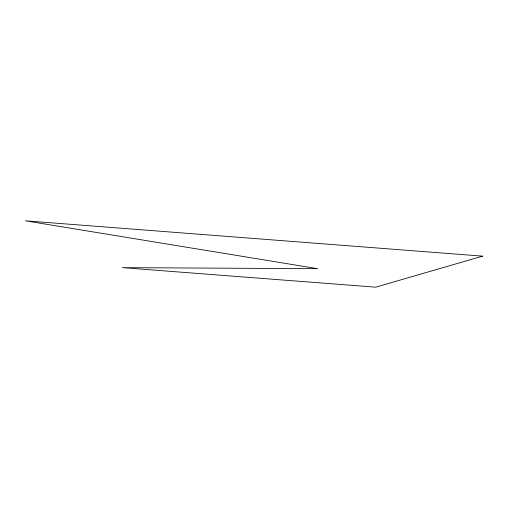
<?xml version="1.0" encoding="UTF-8"?>
<svg xmlns="http://www.w3.org/2000/svg" width="508" height="508" viewBox="0 0 508 508"><rect width="100%" height="100%" fill="white"/><g stroke="black" fill="none" stroke-linecap="round" stroke-linejoin="round"><path stroke-width="0.76" d="M482.6 256.146L375.685 287.179L122.339 267.64L317.684 268.694L25.4 220.821L482.6 256.146"/></g></svg>
